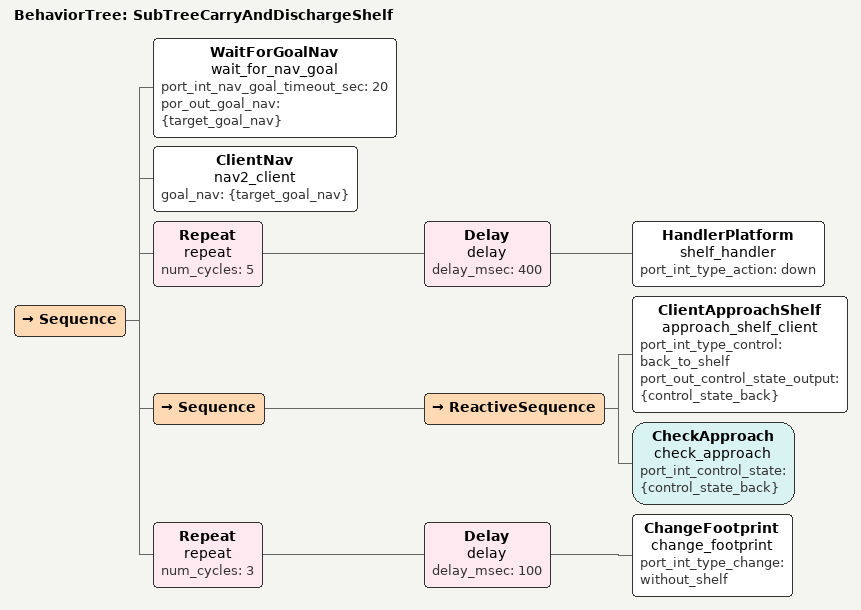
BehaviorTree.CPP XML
<root BTCPP_format="4">
    <BehaviorTree ID="SubTreeCarryAndDischargeShelf">
        <Sequence>
            <!-- Wait for nav goal -->
            <WaitForGoalNav name="wait_for_nav_goal"
                port_int_nav_goal_timeout_sec = "20"
                por_out_goal_nav = "{target_goal_nav}"/>

            <!-- Nav to discharge pose -->
            <ClientNav name = "nav2_client"
                goal_nav= "{target_goal_nav}"/>

            <!-- Down shelf -->
            <Repeat name="repeat" num_cycles="5">
                <Delay name="delay" delay_msec= "400">
                    <HandlerPlatform name="shelf_handler"
                        port_int_type_action="down" />
                </Delay>
            </Repeat>
            <!-- Back the shelf-->
            <Sequence>
                <ReactiveSequence>
                    <ClientApproachShelf name = "approach_shelf_client"
                        port_int_type_control="back_to_shelf"
                        port_out_control_state_output="{control_state_back}"/>
                    <CheckApproach name="check_approach"
                        port_int_control_state="{control_state_back}"/>
                </ReactiveSequence>
            </Sequence>
            <!-- Change Footprint -->
            <Repeat name="repeat" num_cycles="3">
                <Delay name="delay" delay_msec= "100">
                    <ChangeFootprint name="change_footprint"
                        port_int_type_change="without_shelf" />
                </Delay>
            </Repeat>
        </Sequence>
    </BehaviorTree>
</root>
